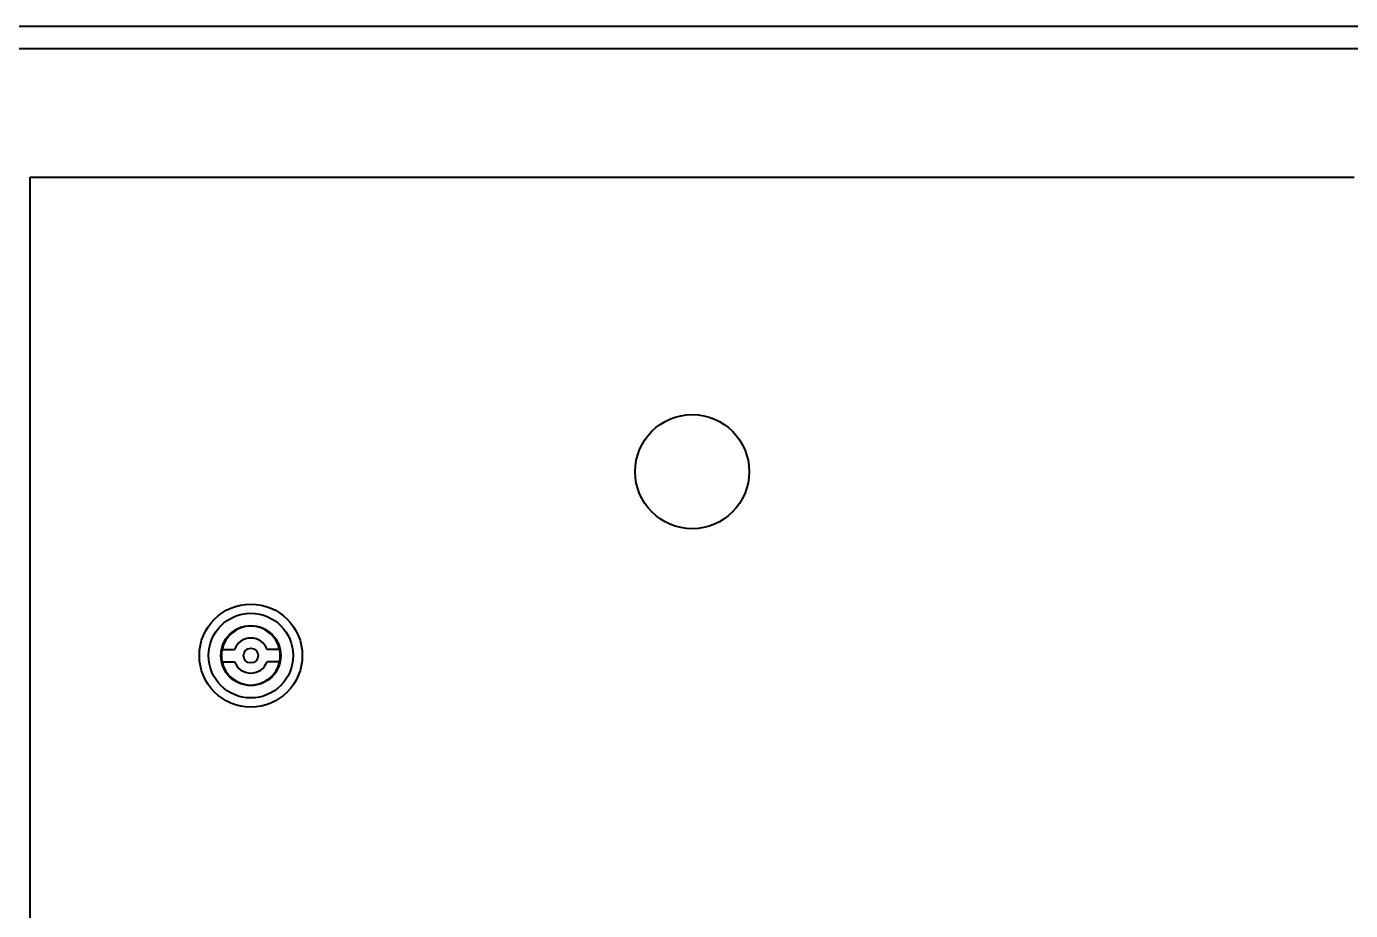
# Model space of a CAD drawing. Header units: millimetres. Extents: x 0 to 5945, y 0 to 4205.
# Drawn here: x 3810.7 to 4170.7, y 1782.6 to 2022.9 of the extents above; entities that cross this region are included whole.
import ezdxf

# ---------------------------------------------------------------- set-up
doc = ezdxf.new("R2010")
doc.units = ezdxf.units.MM
doc.header["$LTSCALE"] = 5
doc.layers.add('가시적인 것(ISO)', color=3, linetype='Continuous', lineweight=40)

msp = doc.modelspace()

# ---------------------------------------------------------------- linework, layer by layer
at = {"layer": '가시적인 것(ISO)'}
for p, q in [((4200.661, 2022.896), (3782.661, 2022.896)), ((3782.661, 2016.896), (4200.661, 2016.896)), ((3811.661, 1301.896), (3811.661, 1981.896)), ((3811.661, 1981.896), (4171.661, 1981.896)), ((3863.844, 1853.596), (3867.225, 1853.596)), ((3879.478, 1853.596), (3876.096, 1853.596)), ((3863.844, 1850.196), (3867.225, 1850.196)), ((3879.478, 1850.196), (3876.096, 1850.196))]:
    msp.add_line(p, q, dxfattribs=at)
for centre, radius in [((3991.661, 1901.896), 15.5), ((3871.661, 1851.896), 14), ((3871.661, 1851.896), 11.5), ((3871.661, 1851.896), 8.15), ((3871.661, 1851.896), 2)]:
    msp.add_circle(centre, radius, dxfattribs=at)
for radius, start, end in [(8, 12.2689, 167.7311), (4.75, 20.97096, 159.02904), (8, 167.7311, 192.2689), (8, 347.7311, 12.2689), (8, 192.2689, 347.7311), (4.75, 200.97096, 339.02904)]:
    msp.add_arc((3871.661, 1851.896), radius, start, end, dxfattribs=at)

doc.saveas('drawing.dxf')
